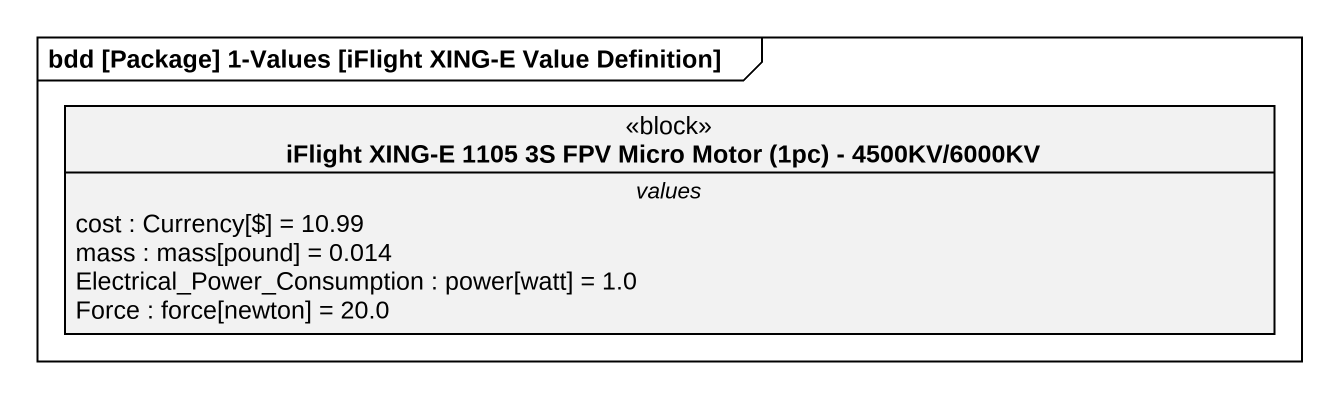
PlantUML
@startuml
mainframe bdd [Package] 1-Values [iFlight XING-E Value Definition]
hide circle
hide empty members
class "iFlight XING-E 1105 3S FPV Micro Motor (1pc) - 4500KV/6000KV" as iFlight_XING_E_1105_3S_FPV <<block>> {
  -- values --
  cost : Currency[$] = 10.99
  mass : mass[pound] = 0.014
  Electrical_Power_Consumption : power[watt] = 1.0
  Force : force[newton] = 20.0
}
@enduml
